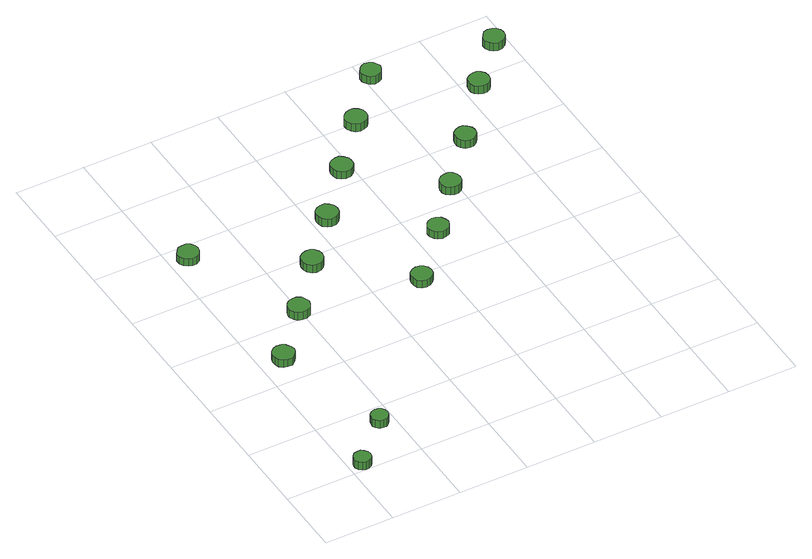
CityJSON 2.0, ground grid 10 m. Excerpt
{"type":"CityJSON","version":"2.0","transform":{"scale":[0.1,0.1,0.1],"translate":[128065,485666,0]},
"CityObjects":{
"tree1":{"type":"SolitaryVegetationObject","attributes":{"function":"something"},"geometry":[{"type":"MultiSurface","lod":"1","boundaries":[[[0,1,2,3,4,5,6,7,8,9,10,11,12,13,14]],[[15,16,17,18,19,20,21,22,23,24,25,26,27,28,29]],[[0,29,28,1]],[[1,28,27,2]],[[2,27,26,3]],[[3,26,25,4]],[[4,25,24,5]],[[5,24,23,6]],[[6,23,22,7]],[[7,22,21,8]],[[8,21,20,9]],[[9,20,19,10]],[[10,19,18,11]],[[11,18,17,12]],[[12,17,16,13]],[[13,16,15,14]],[[14,15,29,0]]]}]},
"tree2":{"type":"SolitaryVegetationObject","attributes":{"function":"something"},"geometry":[{"type":"MultiSurface","lod":"1","boundaries":[[[30,31,32,33,34,35,36,37,38,39,40,41,42,43,44]],[[45,46,47,48,49,50,51,52,53,54,55,56,57,58,59]],[[30,59,58,31]],[[31,58,57,32]],[[32,57,56,33]],[[33,56,55,34]],[[34,55,54,35]],[[35,54,53,36]],[[36,53,52,37]],[[37,52,51,38]],[[38,51,50,39]],[[39,50,49,40]],[[40,49,48,41]],[[41,48,47,42]],[[42,47,46,43]],[[43,46,45,44]],[[44,45,59,30]]]}]},
"tree3":{"type":"SolitaryVegetationObject","attributes":{"function":"something"},"geometry":[{"type":"MultiSurface","lod":"1","boundaries":[[[60,61,62,63,64,65,66,67,68,69,70,71,72,73,74]],[[75,76,77,78,79,80,81,82,83,84,85,86,87,88,89]],[[60,89,88,61]],[[61,88,87,62]],[[62,87,86,63]],[[63,86,85,64]],[[64,85,84,65]],[[65,84,83,66]],[[66,83,82,67]],[[67,82,81,68]],[[68,81,80,69]],[[69,80,79,70]],[[70,79,78,71]],[[71,78,77,72]],[[72,77,76,73]],[[73,76,75,74]],[[74,75,89,60]]]}]},
"tree4":{"type":"SolitaryVegetationObject","attributes":{"function":"something"},"geometry":[{"type":"MultiSurface","lod":"1","boundaries":[[[90,91,92,93,94,95,96,97,98,99,100,101,102,103,104]],[[105,106,107,108,109,110,111,112,113,114,115,116,117,118,119]],[[90,119,118,91]],[[91,118,117,92]],[[92,117,116,93]],[[93,116,115,94]],[[94,115,114,95]],[[95,114,113,96]],[[96,113,112,97]],[[97,112,111,98]],[[98,111,110,99]],[[99,110,109,100]],[[100,109,108,101]],[[101,108,107,102]],[[102,107,106,103]],[[103,106,105,104]],[[104,105,119,90]]]}]},
"tree5":{"type":"SolitaryVegetationObject","attributes":{"function":"something"},"geometry":[{"type":"MultiSurface","lod":"1","boundaries":[[[120,121,122,123,124,125,126,127,128,129,130,131,132,133,134]],[[135,136,137,138,139,140,141,142,143,144,145,146,147,148,149]],[[120,149,148,121]],[[121,148,147,122]],[[122,147,146,123]],[[123,146,145,124]],[[124,145,144,125]],[[125,144,143,126]],[[126,143,142,127]],[[127,142,141,128]],[[128,141,140,129]],[[129,140,139,130]],[[130,139,138,131]],[[131,138,137,132]],[[132,137,136,133]],[[133,136,135,134]],[[134,135,149,120]]]}]},
"tree6":{"type":"SolitaryVegetationObject","attributes":{"function":"something"},"geometry":[{"type":"MultiSurface","lod":"1","boundaries":[[[150,151,152,153,154,155,156,157,158,159,160,161,162,163,164]],[[165,166,167,168,169,170,171,172,173,174,175,176,177,178,179]],[[150,179,178,151]],[[151,178,177,152]],[[152,177,176,153]],[[153,176,175,154]],[[154,175,174,155]],[[155,174,173,156]],[[156,173,172,157]],[[157,172,171,158]],[[158,171,170,159]],[[159,170,169,160]],[[160,169,168,161]],[[161,168,167,162]],[[162,167,166,163]],[[163,166,165,164]],[[164,165,179,150]]]}]},
"tree7":{"type":"SolitaryVegetationObject","attributes":{"function":"something"},"geometry":[{"type":"MultiSurface","lod":"1","boundaries":[[[180,181,182,183,184,185,186,187,188,189,190,191,192,193,194]],[[195,196,197,198,199,200,201,202,203,204,205,206,207,208,209]],[[180,209,208,181]],[[181,208,207,182]],[[182,207,206,183]],[[183,206,205,184]],[[184,205,204,185]],[[185,204,203,186]],[[186,203,202,187]],[[187,202,201,188]],[[188,201,200,189]],[[189,200,199,190]],[[190,199,198,191]],[[191,198,197,192]],[[192,197,196,193]],[[193,196,195,194]],[[194,195,209,180]]]}]},
"tree8":{"type":"SolitaryVegetationObject","attributes":{"function":"something"},"geometry":[{"type":"MultiSurface","lod":"1","boundaries":[[[210,211,212,213,214,215,216,217,218,219,220,221,222,223,224]],[[225,226,227,228,229,230,231,232,233,234,235,236,237,238,239]],[[210,239,238,211]],[[211,238,237,212]],[[212,237,236,213]],[[213,236,235,214]],[[214,235,234,215]],[[215,234,233,216]],[[216,233,232,217]],[[217,232,231,218]],[[218,231,230,219]],[[219,230,229,220]],[[220,229,228,221]],[[221,228,227,222]],[[222,227,226,223]],[[223,226,225,224]],[[224,225,239,210]]]}]},
"tree9":{"type":"SolitaryVegetationObject","attributes":{"function":"something"},"geometry":[{"type":"MultiSurface","lod":"1","boundaries":[[[240,241,242,243,244,245,246,247,248,249,250,251,252,253,254]],[[255,256,257,258,259,260,261,262,263,264,265,266,267,268,269]],[[240,269,268,241]],[[241,268,267,242]],[[242,267,266,243]],[[243,266,265,244]],[[244,265,264,245]],[[245,264,263,246]],[[246,263,262,247]],[[247,262,261,248]],[[248,261,260,249]],[[249,260,259,250]],[[250,259,258,251]],[[251,258,257,252]],[[252,257,256,253]],[[253,256,255,254]],[[254,255,269,240]]]}]},
"tree10":{"type":"SolitaryVegetationObject","attributes":{"function":"something"},"geometry":[{"type":"MultiSurface","lod":"1","boundaries":[[[270,271,272,273,274,275,276,277,278,279,280,281,282,283,284]],[[285,286,287,288,289,290,291,292,293,294,295,296,297,298,299]],[[270,299,298,271]],[[271,298,297,272]],[[272,297,296,273]],[[273,296,295,274]],[[274,295,294,275]],[[275,294,293,276]],[[276,293,292,277]],[[277,292,291,278]],[[278,291,290,279]],[[279,290,289,280]],[[280,289,288,281]],[[281,288,287,282]],[[282,287,286,283]],[[283,286,285,284]],[[284,285,299,270]]]}]},
"tree11":{"type":"SolitaryVegetationObject","attributes":{"function":"something"},"geometry":[{"type":"MultiSurface","lod":"1","boundaries":[[[300,301,302,303,304,305,306,307,308,309,310,311,312,313,314]],[[315,316,317,318,319,320,321,322,323,324,325,326,327,328,329]],[[300,329,328,301]],[[301,328,327,302]],[[302,327,326,303]],[[303,326,325,304]],[[304,325,324,305]],[[305,324,323,306]],[[306,323,322,307]],[[307,322,321,308]],[[308,321,320,309]],[[309,320,319,310]],[[310,319,318,311]],[[311,318,317,312]],[[312,317,316,313]],[[313,316,315,314]],[[314,315,329,300]]]}]},
"tree12":{"type":"SolitaryVegetationObject","attributes":{"function":"something"},"geometry":[{"type":"MultiSurface","lod":"1","boundaries":[[[330,331,332,333,334,335,336,337,338,339,340,341,342,343,344]],[[345,346,347,348,349,350,351,352,353,354,355,356,357,358,359]],[[330,359,358,331]],[[331,358,357,332]],[[332,357,356,333]],[[333,356,355,334]],[[334,355,354,335]],[[335,354,353,336]],[[336,353,352,337]],[[337,352,351,338]],[[338,351,350,339]],[[339,350,349,340]],[[340,349,348,341]],[[341,348,347,342]],[[342,347,346,343]],[[343,346,345,344]],[[344,345,359,330]]]}]},
"tree13":{"type":"SolitaryVegetationObject","attributes":{"function":"something"},"geometry":[{"type":"MultiSurface","lod":"1","boundaries":[[[360,361,362,363,364,365,366,367,368,369,370,371,372,373,374]],[[375,376,377,378,379,380,381,382,383,384,385,386,387,388,389]],[[360,389,388,361]],[[361,388,387,362]],[[362,387,386,363]],[[363,386,385,364]],[[364,385,384,365]],[[365,384,383,366]],[[366,383,382,367]],[[367,382,381,368]],[[368,381,380,369]],[[369,380,379,370]],[[370,379,378,371]],[[371,378,377,372]],[[372,377,376,373]],[[373,376,375,374]],[[374,375,389,360]]]}]},
"tree14":{"type":"SolitaryVegetationObject","attributes":{"function":"something"},"geometry":[{"type":"MultiSurface","lod":"1","boundaries":[[[390,391,392,393,394,395,396,397,398,399,400,401,402,403,404]],[[405,406,407,408,409,410,411,412,413,414,415,416,417,418,419]],[[390,419,418,391]],[[391,418,417,392]],[[392,417,416,393]],[[393,416,415,394]],[[394,415,414,395]],[[395,414,413,396]],[[396,413,412,397]],[[397,412,411,398]],[[398,411,410,399]],[[399,410,409,400]],[[400,409,408,401]],[[401,408,407,402]],[[402,407,406,403]],[[403,406,405,404]],[[404,405,419,390]]]}]},
"tree15":{"type":"SolitaryVegetationObject","attributes":{"function":"something"},"geometry":[{"type":"MultiSurface","lod":"1","boundaries":[[[420,421,422,423,424,425,426,427,428,429,430,431,432,433,434]],[[435,436,437,438,439,440,441,442,443,444,445,446,447,448,449]],[[420,449,448,421]],[[421,448,447,422]],[[422,447,446,423]],[[423,446,445,424]],[[424,445,444,425]],[[425,444,443,426]],[[426,443,442,427]],[[427,442,441,428]],[[428,441,440,429]],[[429,440,439,430]],[[430,439,438,431]],[[431,438,437,432]],[[432,437,436,433]],[[433,436,435,434]],[[434,435,449,420]]]}]},
"tree16":{"type":"SolitaryVegetationObject","attributes":{"function":"something"},"geometry":[{"type":"MultiSurface","lod":"1","boundaries":[[[450,451,452,453,454,455,456,457,458,459,460,461,462,463,464]],[[465,466,467,468,469,470,471,472,473,474,475,476,477,478,479]],[[450,479,478,451]],[[451,478,477,452]],[[452,477,476,453]],[[453,476,475,454]],[[454,475,474,455]],[[455,474,473,456]],[[456,473,472,457]],[[457,472,471,458]],[[458,471,470,459]],[[459,470,469,460]],[[460,469,468,461]],[[461,468,467,462]],[[462,467,466,463]],[[463,466,465,464]],[[464,465,479,450]]]}]}
},
"vertices":[
[31,12,17],[30,17,17],[27,21,17],[23,24,17],[18,24,17],[13,23,17],[9,19,17],[7,15,17],[7,10,17],[9,5,17],[13,2,17],[18,0,17],[23,1,17],[27,3,17],[30,7,17],[30,7,4],[27,3,4],[23,1,4],[18,0,4],[13,2,4],[9,5,4],[7,10,4],[7,15,4],[9,19,4],[13,23,4],[18,24,4],[23,24,4],[27,21,4],[30,17,4],[31,12,4],
[91,72,18],[90,77,18],[87,81,18],[83,83,18],[78,84,18],[73,82,18],[69,79,18],[67,74,18],[67,69,18],[69,65,18],[73,61,18],[78,60,18],[83,60,18],[87,63,18],[90,67,18],[90,67,5],[87,63,5],[83,60,5],[78,60,5],[73,61,5],[69,65,5],[67,69,5],[67,74,5],[69,79,5],[73,82,5],[78,84,5],[83,83,5],[87,81,5],[90,77,5],[91,72,5],
[49,240,18],[47,246,18],[43,252,18],[38,255,18],[31,256,18],[25,254,18],[20,249,18],[18,243,18],[18,237,18],[20,231,18],[25,227,18],[31,225,18],[38,225,18],[43,229,18],[47,234,18],[47,234,6],[43,229,6],[38,225,6],[31,225,6],[25,227,6],[20,231,6],[18,237,6],[18,243,6],[20,249,6],[25,254,6],[31,256,6],[38,255,6],[43,252,6],[47,246,6],[49,240,6],
[39,472,21],[38,478,21],[34,483,21],[29,486,21],[23,486,21],[17,485,21],[12,480,21],[9,475,21],[9,468,21],[12,463,21],[17,459,21],[23,457,21],[29,457,21],[34,460,21],[38,466,21],[38,466,9],[34,460,9],[29,457,9],[23,457,9],[17,459,9],[12,463,9],[9,468,9],[9,475,9],[12,480,9],[17,485,9],[23,486,9],[29,486,9],[34,483,9],[38,478,9],[39,472,9],
[112,311,19],[110,317,19],[107,323,19],[101,326,19],[94,326,19],[88,324,19],[84,320,19],[81,314,19],[81,308,19],[84,302,19],[88,298,19],[94,296,19],[101,296,19],[107,299,19],[110,305,19],[110,305,6],[107,299,6],[101,296,6],[94,296,6],[88,298,6],[84,302,6],[81,308,6],[81,314,6],[84,320,6],[88,324,6],[94,326,6],[101,326,6],[107,323,6],[110,317,6],[112,311,6],
[173,383,20],[172,389,20],[168,395,20],[163,398,20],[156,398,20],[150,396,20],[145,392,20],[143,386,20],[143,380,20],[145,374,20],[150,369,20],[156,367,20],[163,368,20],[168,371,20],[172,377,20],[172,377,7],[168,371,7],[163,368,7],[156,367,7],[150,369,7],[145,374,7],[143,380,7],[143,386,7],[145,392,7],[150,396,7],[156,398,7],[163,398,7],[168,395,7],[172,389,7],[173,383,7],
[281,288,17],[280,294,17],[276,299,17],[271,302,17],[265,303,17],[259,301,17],[254,297,17],[252,291,17],[252,285,17],[254,279,17],[259,275,17],[265,273,17],[271,274,17],[276,277,17],[280,282,17],[280,282,5],[276,277,5],[271,274,5],[265,273,5],[259,275,5],[254,279,5],[252,285,5],[252,291,5],[254,297,5],[259,301,5],[265,303,5],[271,302,5],[276,299,5],[280,294,5],[281,288,5],
[236,454,18],[235,460,18],[231,465,18],[226,469,18],[219,469,18],[213,467,18],[208,463,18],[206,457,18],[206,451,18],[208,445,18],[213,440,18],[219,438,18],[226,439,18],[231,442,18],[235,447,18],[235,447,5],[231,442,5],[226,439,5],[219,438,5],[213,440,5],[208,445,5],[206,451,5],[206,457,5],[208,463,5],[213,467,5],[219,469,5],[226,469,5],[231,465,5],[235,460,5],[236,454,5],
[348,361,17],[346,367,17],[343,372,17],[337,375,17],[331,376,17],[325,374,17],[321,370,17],[318,364,17],[318,358,17],[321,352,17],[325,348,17],[331,346,17],[337,347,17],[343,350,17],[346,355,17],[346,355,5],[343,350,5],[337,347,5],[331,346,5],[325,348,5],[321,352,5],[318,358,5],[318,364,5],[321,370,5],[325,374,5],[331,376,5],[337,375,5],[343,372,5],[346,367,5],[348,361,5],
[299,526,18],[298,532,18],[294,537,18],[289,541,18],[282,541,18],[276,539,18],[271,535,18],[269,529,18],[269,523,18],[271,517,18],[276,512,18],[282,510,18],[289,511,18],[294,514,18],[298,519,18],[298,519,6],[294,514,6],[289,511,6],[282,510,6],[276,512,6],[271,517,6],[269,523,6],[269,529,6],[271,535,6],[276,539,6],[282,541,6],[289,541,6],[294,537,6],[298,532,6],[299,526,6],
[405,430,17],[404,436,17],[400,441,17],[395,444,17],[389,444,17],[383,442,17],[378,438,17],[376,433,17],[376,426,17],[378,421,17],[383,417,17],[389,415,17],[395,415,17],[400,418,17],[404,423,17],[404,423,4],[400,418,4],[395,415,4],[389,415,4],[383,417,4],[378,421,4],[376,426,4],[376,433,4],[378,438,4],[383,442,4],[389,444,4],[395,444,4],[400,441,4],[404,436,4],[405,430,4],
[362,598,19],[361,604,19],[357,609,19],[351,613,19],[345,613,19],[339,611,19],[334,607,19],[331,601,19],[331,595,19],[334,589,19],[339,584,19],[345,582,19],[351,583,19],[357,586,19],[361,591,19],[361,591,6],[357,586,6],[351,583,6],[345,582,6],[339,584,6],[334,589,6],[331,595,6],[331,601,6],[334,607,6],[339,611,6],[345,613,6],[351,613,6],[357,609,6],[361,604,6],[362,598,6],
[468,500,17],[467,506,17],[463,511,17],[458,515,17],[452,515,17],[446,513,17],[441,509,17],[439,504,17],[439,497,17],[441,492,17],[446,487,17],[452,486,17],[458,486,17],[463,489,17],[467,494,17],[467,494,4],[463,489,4],[458,486,4],[452,486,4],[446,487,4],[441,492,4],[439,497,4],[439,504,4],[441,509,4],[446,513,4],[452,515,4],[458,515,4],[463,511,4],[467,506,4],[468,500,4],
[424,669,19],[422,674,19],[419,679,19],[414,682,19],[408,683,19],[402,681,19],[398,677,19],[395,672,19],[395,666,19],[398,660,19],[402,656,19],[408,654,19],[414,655,19],[419,658,19],[422,663,19],[422,663,6],[419,658,6],[414,655,6],[408,654,6],[402,656,6],[398,660,6],[395,666,6],[395,672,6],[398,677,6],[402,681,6],[408,683,6],[414,682,6],[419,679,6],[422,674,6],[424,669,6],
[536,583,18],[535,590,18],[531,595,18],[526,598,18],[520,598,18],[514,596,18],[509,592,18],[507,587,18],[507,580,18],[509,575,18],[514,571,18],[520,569,18],[526,569,18],[531,572,18],[535,577,18],[535,577,5],[531,572,5],[526,569,5],[520,569,5],[514,571,5],[509,575,5],[507,580,5],[507,587,5],[509,592,5],[514,596,5],[520,598,5],[526,598,5],[531,595,5],[535,590,5],[536,583,5],
[596,648,18],[595,654,18],[591,659,18],[586,662,18],[579,663,18],[573,661,18],[569,656,18],[566,651,18],[566,645,18],[569,639,18],[573,635,18],[579,633,18],[586,634,18],[591,637,18],[595,642,18],[595,642,5],[591,637,5],[586,634,5],[579,633,5],[573,635,5],[569,639,5],[566,645,5],[566,651,5],[569,656,5],[573,661,5],[579,663,5],[586,662,5],[591,659,5],[595,654,5],[596,648,5]
]}
